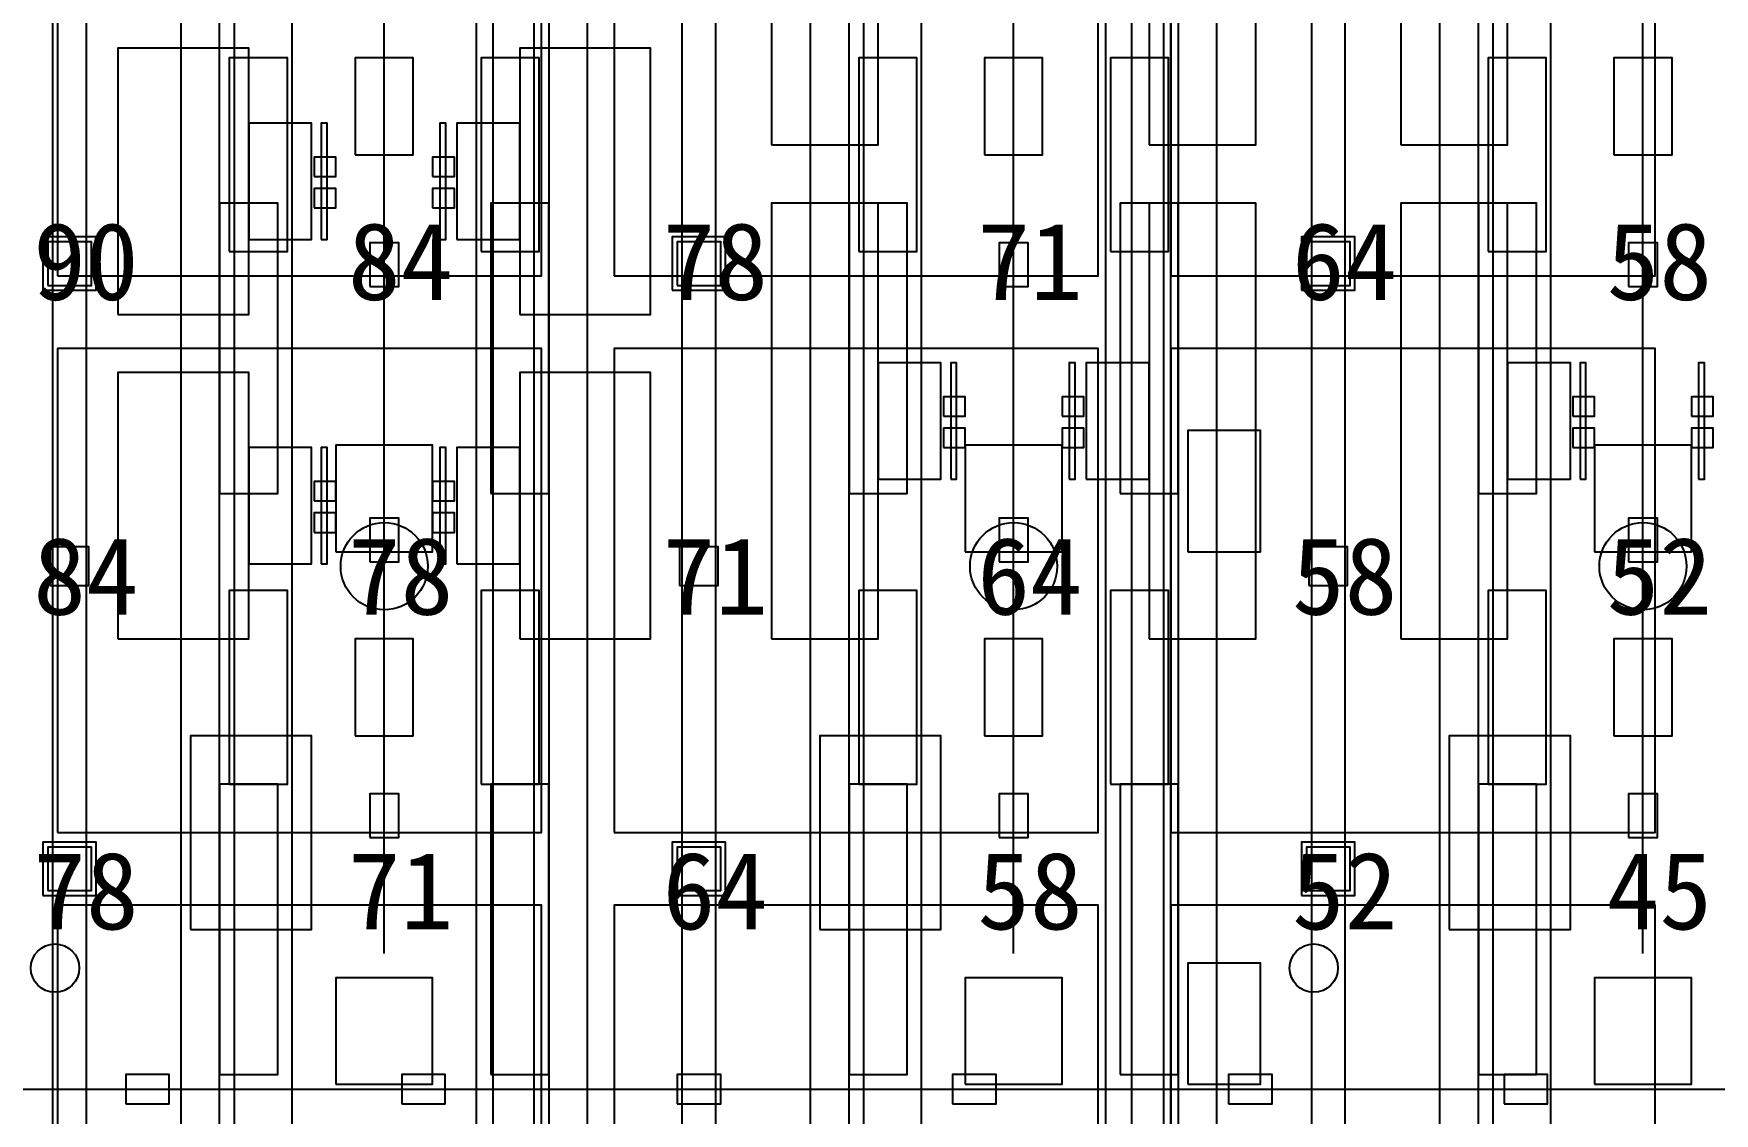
# Model space of a CAD drawing. Header units: metres. Extents: x -1640 to 1560, y -268 to 2338.
# Drawn here: x -321.49 to -286.77, y 2042.2 to 2064.5 of the extents above; entities that cross this region are included whole.
import ezdxf

# ---------------------------------------------------------------- set-up
doc = ezdxf.new("R2010")
doc.units = ezdxf.units.M
for name, color, linetype in [('1F_CHL', 4, 'Continuous'), ('1F_PUMP', 2, 'Continuous'), ('1F_SCR', 3, 'Continuous'), ('1F_STRUCT_COLUMN', 8, 'Continuous'), ('2F_CSF_LATERAL_RACK_CONCEPT', 9, 'Continuous'), ('2F_RFG', 5, 'Continuous'), ('2F_STRUCT_COLUMN', 8, 'Continuous'), ('2F_VMB', 6, 'Continuous'), ('3F_CLEANROOM_OVERHEAD_PIPE_DUCT_CONCEPT', 9, 'Continuous'), ('3F_CMP', 5, 'Continuous'), ('3F_EHS_EGRESS_DIST_M', 2, 'Continuous'), ('3F_EHS_EXTINGUISHER_HYDRANT_CABINET_CONCEPT', 1, 'Continuous'), ('3F_EHS_GAS_DETECTOR', 6, 'Continuous'), ('3F_FOUP', 5, 'Continuous'), ('3F_OHT', 9, 'Continuous'), ('3F_OHTV', 1, 'Continuous'), ('3F_STK', 3, 'Continuous'), ('3F_STRUCT_COLUMN', 8, 'Continuous'), ('3F_TBAR', 6, 'Continuous'), ('3F_WET', 6, 'Continuous'), ('4F_FFU', 1, 'Continuous'), ('4F_STRUCT_PLENUM_TRUSS_CONCEPT', 9, 'Continuous'), ('5F_CHL', 4, 'Continuous'), ('5F_PUMP', 2, 'Continuous'), ('5F_SCR', 3, 'Continuous'), ('5F_STRUCT_COLUMN', 8, 'Continuous'), ('6F_CSF_LATERAL_RACK_CONCEPT', 9, 'Continuous'), ('6F_RFG', 5, 'Continuous'), ('6F_STRUCT_COLUMN', 8, 'Continuous'), ('6F_VMB', 6, 'Continuous'), ('7F_CLEANROOM_OVERHEAD_PIPE_DUCT_CONCEPT', 9, 'Continuous'), ('7F_CMP', 5, 'Continuous'), ('7F_EHS_EGRESS_DIST_M', 2, 'Continuous'), ('7F_EHS_EXTINGUISHER_HYDRANT_CABINET_CONCEPT', 1, 'Continuous'), ('7F_EHS_GAS_DETECTOR', 6, 'Continuous'), ('7F_FOUP', 5, 'Continuous'), ('7F_OHT', 9, 'Continuous'), ('7F_OHTV', 1, 'Continuous'), ('7F_STK', 3, 'Continuous'), ('7F_STRUCT_COLUMN', 8, 'Continuous'), ('7F_TBAR', 6, 'Continuous'), ('7F_WET', 6, 'Continuous'), ('8F_FFU', 1, 'Continuous'), ('8F_STRUCT_PLENUM_TRUSS_CONCEPT', 9, 'Continuous'), ('UTIL_ELEC.LV_CONCEPT', 2, 'Continuous'), ('UTIL_PCW.R_CONCEPT', 1, 'Continuous'), ('UTIL_PCW.S_CONCEPT', 6, 'Continuous')]:
    doc.layers.add(name, color=color, linetype=linetype)

msp = doc.modelspace()

# ---------------------------------------------------------------- linework, layer by layer
at = {"layer": '1F_CHL'}
for points in [[(-297.65, 2053.8), (-296.15, 2053.8), (-296.15, 2056.3), (-297.65, 2056.3)], [(-297.65, 2042.8), (-296.15, 2042.8), (-296.15, 2045.3), (-297.65, 2045.3)]]:
    msp.add_lwpolyline(points, close=True, dxfattribs=at)
at = {"layer": '1F_PUMP'}
for points in [[(-317.45, 2060), (-316.25, 2060), (-316.25, 2064), (-317.45, 2064)], [(-312.25, 2060), (-311.05, 2060), (-311.05, 2064), (-312.25, 2064)], [(-304.45, 2060), (-303.25, 2060), (-303.25, 2064), (-304.45, 2064)], [(-299.25, 2060), (-298.05, 2060), (-298.05, 2064), (-299.25, 2064)], [(-291.45, 2060), (-290.25, 2060), (-290.25, 2064), (-291.45, 2064)], [(-317.45, 2049), (-316.25, 2049), (-316.25, 2053), (-317.45, 2053)], [(-312.25, 2049), (-311.05, 2049), (-311.05, 2053), (-312.25, 2053)], [(-304.45, 2049), (-303.25, 2049), (-303.25, 2053), (-304.45, 2053)], [(-299.25, 2049), (-298.05, 2049), (-298.05, 2053), (-299.25, 2053)], [(-291.45, 2049), (-290.25, 2049), (-290.25, 2053), (-291.45, 2053)]]:
    msp.add_lwpolyline(points, close=True, dxfattribs=at)
at = {"layer": '1F_SCR'}
for points in [[(-315.25, 2053.8), (-313.25, 2053.8), (-313.25, 2056), (-315.25, 2056)], [(-302.25, 2053.8), (-300.25, 2053.8), (-300.25, 2056), (-302.25, 2056)], [(-289.25, 2053.8), (-287.25, 2053.8), (-287.25, 2056), (-289.25, 2056)], [(-315.25, 2042.8), (-313.25, 2042.8), (-313.25, 2045), (-315.25, 2045)], [(-302.25, 2042.8), (-300.25, 2042.8), (-300.25, 2045), (-302.25, 2045)], [(-289.25, 2042.8), (-287.25, 2042.8), (-287.25, 2045), (-289.25, 2045)]]:
    msp.add_lwpolyline(points, close=True, dxfattribs=at)
at = {"layer": '1F_STRUCT_COLUMN'}
for points in [[(-321.3, 2059.2), (-320.2, 2059.2), (-320.2, 2060.3), (-321.3, 2060.3)], [(-308.3, 2059.2), (-307.2, 2059.2), (-307.2, 2060.3), (-308.3, 2060.3)], [(-295.3, 2059.2), (-294.2, 2059.2), (-294.2, 2060.3), (-295.3, 2060.3)], [(-321.3, 2046.7), (-320.2, 2046.7), (-320.2, 2047.8), (-321.3, 2047.8)], [(-308.3, 2046.7), (-307.2, 2046.7), (-307.2, 2047.8), (-308.3, 2047.8)], [(-295.3, 2046.7), (-294.2, 2046.7), (-294.2, 2047.8), (-295.3, 2047.8)]]:
    msp.add_lwpolyline(points, close=True, dxfattribs=at)
at = {"layer": '2F_CSF_LATERAL_RACK_CONCEPT'}
for points in [[(-318.45, 1970), (-317.65, 1970), (-317.65, 2113), (-318.45, 2113)], [(-310.85, 1970), (-310.05, 1970), (-310.05, 2113), (-310.85, 2113)], [(-305.45, 1970), (-304.65, 1970), (-304.65, 2113), (-305.45, 2113)], [(-297.85, 1970), (-297.05, 1970), (-297.05, 2113), (-297.85, 2113)], [(-292.45, 1970), (-291.65, 1970), (-291.65, 2113), (-292.45, 2113)]]:
    msp.add_lwpolyline(points, close=True, dxfattribs=at)
at = {"layer": '2F_RFG'}
for points in [[(-317.65, 2055), (-316.45, 2055), (-316.45, 2061), (-317.65, 2061)], [(-312.05, 2055), (-310.85, 2055), (-310.85, 2061), (-312.05, 2061)], [(-304.65, 2055), (-303.45, 2055), (-303.45, 2061), (-304.65, 2061)], [(-299.05, 2055), (-297.85, 2055), (-297.85, 2061), (-299.05, 2061)], [(-291.65, 2055), (-290.45, 2055), (-290.45, 2061), (-291.65, 2061)], [(-317.65, 2043), (-316.45, 2043), (-316.45, 2049), (-317.65, 2049)], [(-312.05, 2043), (-310.85, 2043), (-310.85, 2049), (-312.05, 2049)], [(-304.65, 2043), (-303.45, 2043), (-303.45, 2049), (-304.65, 2049)], [(-299.05, 2043), (-297.85, 2043), (-297.85, 2049), (-299.05, 2049)], [(-291.65, 2043), (-290.45, 2043), (-290.45, 2049), (-291.65, 2049)]]:
    msp.add_lwpolyline(points, close=True, dxfattribs=at)
at = {"layer": '2F_STRUCT_COLUMN'}
for points in [[(-321.2, 2059.3), (-320.3, 2059.3), (-320.3, 2060.2), (-321.2, 2060.2)], [(-308.2, 2059.3), (-307.3, 2059.3), (-307.3, 2060.2), (-308.2, 2060.2)], [(-295.2, 2059.3), (-294.3, 2059.3), (-294.3, 2060.2), (-295.2, 2060.2)], [(-321.2, 2046.8), (-320.3, 2046.8), (-320.3, 2047.7), (-321.2, 2047.7)], [(-308.2, 2046.8), (-307.3, 2046.8), (-307.3, 2047.7), (-308.2, 2047.7)], [(-295.2, 2046.8), (-294.3, 2046.8), (-294.3, 2047.7), (-295.2, 2047.7)]]:
    msp.add_lwpolyline(points, close=True, dxfattribs=at)
at = {"layer": '2F_VMB'}
for points in [[(-314.85, 2062), (-313.65, 2062), (-313.65, 2064), (-314.85, 2064)], [(-301.85, 2062), (-300.65, 2062), (-300.65, 2064), (-301.85, 2064)], [(-288.85, 2062), (-287.65, 2062), (-287.65, 2064), (-288.85, 2064)], [(-314.85, 2050), (-313.65, 2050), (-313.65, 2052), (-314.85, 2052)], [(-301.85, 2050), (-300.65, 2050), (-300.65, 2052), (-301.85, 2052)], [(-288.85, 2050), (-287.65, 2050), (-287.65, 2052), (-288.85, 2052)]]:
    msp.add_lwpolyline(points, close=True, dxfattribs=at)
at = {"layer": '3F_CLEANROOM_OVERHEAD_PIPE_DUCT_CONCEPT'}
for points in [[(-317.35, 1969), (-316.15, 1969), (-316.15, 2114), (-317.35, 2114)], [(-312.35, 1969), (-311.15, 1969), (-311.15, 2114), (-312.35, 2114)], [(-304.35, 1969), (-303.15, 1969), (-303.15, 2114), (-304.35, 2114)], [(-299.35, 1969), (-298.15, 1969), (-298.15, 2114), (-299.35, 2114)], [(-291.35, 1969), (-290.15, 1969), (-290.15, 2114), (-291.35, 2114)]]:
    msp.add_lwpolyline(points, close=True, dxfattribs=at)
at = {"layer": '3F_CMP'}
for points in [[(-319.75, 2058.7), (-317.05, 2058.7), (-317.05, 2064.2), (-319.75, 2064.2)], [(-311.45, 2058.7), (-308.75, 2058.7), (-308.75, 2064.2), (-311.45, 2064.2)], [(-317.05, 2060.25), (-315.75, 2060.25), (-315.75, 2062.65), (-317.05, 2062.65)], [(-312.75, 2060.25), (-311.45, 2060.25), (-311.45, 2062.65), (-312.75, 2062.65)], [(-319.75, 2052), (-317.05, 2052), (-317.05, 2057.5), (-319.75, 2057.5)], [(-311.45, 2052), (-308.75, 2052), (-308.75, 2057.5), (-311.45, 2057.5)], [(-317.05, 2053.55), (-315.75, 2053.55), (-315.75, 2055.95), (-317.05, 2055.95)], [(-312.75, 2053.55), (-311.45, 2053.55), (-311.45, 2055.95), (-312.75, 2055.95)]]:
    msp.add_lwpolyline(points, close=True, dxfattribs=at)
at = {"layer": '3F_EHS_EXTINGUISHER_HYDRANT_CABINET_CONCEPT'}
for centre in [(-321.05, 2045.2), (-295.05, 2045.2)]:
    msp.add_circle(centre, 0.5, dxfattribs=at)
at = {"layer": '3F_EHS_GAS_DETECTOR'}
for centre in [(-314.25, 2053.5), (-301.25, 2053.5), (-288.25, 2053.5)]:
    msp.add_circle(centre, 0.9, dxfattribs=at)
at = {"layer": '3F_FOUP'}
for points in [[(-315.7, 2061.55), (-315.25, 2061.55), (-315.25, 2061.95), (-315.7, 2061.95)], [(-313.25, 2061.55), (-312.8, 2061.55), (-312.8, 2061.95), (-313.25, 2061.95)], [(-315.7, 2060.9), (-315.25, 2060.9), (-315.25, 2061.3), (-315.7, 2061.3)], [(-313.25, 2060.9), (-312.8, 2060.9), (-312.8, 2061.3), (-313.25, 2061.3)], [(-302.7, 2056.6), (-302.25, 2056.6), (-302.25, 2057), (-302.7, 2057)], [(-300.25, 2056.6), (-299.8, 2056.6), (-299.8, 2057), (-300.25, 2057)], [(-289.7, 2056.6), (-289.25, 2056.6), (-289.25, 2057), (-289.7, 2057)], [(-287.25, 2056.6), (-286.8, 2056.6), (-286.8, 2057), (-287.25, 2057)], [(-302.7, 2055.95), (-302.25, 2055.95), (-302.25, 2056.35), (-302.7, 2056.35)], [(-300.25, 2055.95), (-299.8, 2055.95), (-299.8, 2056.35), (-300.25, 2056.35)], [(-289.7, 2055.95), (-289.25, 2055.95), (-289.25, 2056.35), (-289.7, 2056.35)], [(-287.25, 2055.95), (-286.8, 2055.95), (-286.8, 2056.35), (-287.25, 2056.35)], [(-315.7, 2054.85), (-315.25, 2054.85), (-315.25, 2055.25), (-315.7, 2055.25)], [(-313.25, 2054.85), (-312.8, 2054.85), (-312.8, 2055.25), (-313.25, 2055.25)], [(-315.7, 2054.2), (-315.25, 2054.2), (-315.25, 2054.6), (-315.7, 2054.6)], [(-313.25, 2054.2), (-312.8, 2054.2), (-312.8, 2054.6), (-313.25, 2054.6)]]:
    msp.add_lwpolyline(points, close=True, dxfattribs=at)
at = {"layer": '3F_OHT'}
for p, q in [((-314.25, 2045.5), (-314.25, 2114)), ((-301.25, 2045.5), (-301.25, 2114)), ((-288.25, 2045.5), (-288.25, 2114)), ((-470, 2042.7), (-249.5, 2042.7))]:
    msp.add_line(p, q, dxfattribs=at)
at = {"layer": '3F_OHTV'}
for points in [[(-314.55, 2059.28), (-313.95, 2059.28), (-313.95, 2060.18), (-314.55, 2060.18)], [(-301.55, 2059.28), (-300.95, 2059.28), (-300.95, 2060.18), (-301.55, 2060.18)], [(-288.55, 2059.28), (-287.95, 2059.28), (-287.95, 2060.18), (-288.55, 2060.18)], [(-314.55, 2053.59), (-313.95, 2053.59), (-313.95, 2054.49), (-314.55, 2054.49)], [(-301.55, 2053.59), (-300.95, 2053.59), (-300.95, 2054.49), (-301.55, 2054.49)], [(-288.55, 2053.59), (-287.95, 2053.59), (-287.95, 2054.49), (-288.55, 2054.49)], [(-314.55, 2047.9), (-313.95, 2047.9), (-313.95, 2048.8), (-314.55, 2048.8)], [(-301.55, 2047.9), (-300.95, 2047.9), (-300.95, 2048.8), (-301.55, 2048.8)], [(-288.55, 2047.9), (-287.95, 2047.9), (-287.95, 2048.8), (-288.55, 2048.8)], [(-319.59, 2042.4), (-318.69, 2042.4), (-318.69, 2043), (-319.59, 2043)], [(-313.89, 2042.4), (-312.99, 2042.4), (-312.99, 2043), (-313.89, 2043)], [(-308.2, 2042.4), (-307.3, 2042.4), (-307.3, 2043), (-308.2, 2043)], [(-302.51, 2042.4), (-301.61, 2042.4), (-301.61, 2043), (-302.51, 2043)], [(-296.81, 2042.4), (-295.91, 2042.4), (-295.91, 2043), (-296.81, 2043)], [(-291.12, 2042.4), (-290.22, 2042.4), (-290.22, 2043), (-291.12, 2043)]]:
    msp.add_lwpolyline(points, close=True, dxfattribs=at)
at = {"layer": '3F_STK'}
for points in [[(-318.25, 2046), (-315.75, 2046), (-315.75, 2050), (-318.25, 2050)], [(-305.25, 2046), (-302.75, 2046), (-302.75, 2050), (-305.25, 2050)], [(-292.25, 2046), (-289.75, 2046), (-289.75, 2050), (-292.25, 2050)]]:
    msp.add_lwpolyline(points, close=True, dxfattribs=at)
at = {"layer": '3F_STRUCT_COLUMN'}
for points in [[(-321.15, 2053.1), (-320.35, 2053.1), (-320.35, 2053.9), (-321.15, 2053.9)], [(-308.15, 2053.1), (-307.35, 2053.1), (-307.35, 2053.9), (-308.15, 2053.9)], [(-295.15, 2053.1), (-294.35, 2053.1), (-294.35, 2053.9), (-295.15, 2053.9)]]:
    msp.add_lwpolyline(points, close=True, dxfattribs=at)
at = {"layer": '3F_TBAR'}
for points in [[(-315.55, 2060.25), (-315.43, 2060.25), (-315.43, 2062.65), (-315.55, 2062.65)], [(-313.1, 2060.25), (-312.98, 2060.25), (-312.98, 2062.65), (-313.1, 2062.65)], [(-302.55, 2055.3), (-302.43, 2055.3), (-302.43, 2057.7), (-302.55, 2057.7)], [(-300.1, 2055.3), (-299.98, 2055.3), (-299.98, 2057.7), (-300.1, 2057.7)], [(-289.55, 2055.3), (-289.43, 2055.3), (-289.43, 2057.7), (-289.55, 2057.7)], [(-287.1, 2055.3), (-286.98, 2055.3), (-286.98, 2057.7), (-287.1, 2057.7)], [(-315.55, 2053.55), (-315.43, 2053.55), (-315.43, 2055.95), (-315.55, 2055.95)], [(-313.1, 2053.55), (-312.98, 2053.55), (-312.98, 2055.95), (-313.1, 2055.95)]]:
    msp.add_lwpolyline(points, close=True, dxfattribs=at)
at = {"layer": '3F_WET'}
for points in [[(-306.25, 2062.2), (-304.05, 2062.2), (-304.05, 2071.2), (-306.25, 2071.2)], [(-298.45, 2062.2), (-296.25, 2062.2), (-296.25, 2071.2), (-298.45, 2071.2)], [(-293.25, 2062.2), (-291.05, 2062.2), (-291.05, 2071.2), (-293.25, 2071.2)], [(-306.25, 2052), (-304.05, 2052), (-304.05, 2061), (-306.25, 2061)], [(-298.45, 2052), (-296.25, 2052), (-296.25, 2061), (-298.45, 2061)], [(-293.25, 2052), (-291.05, 2052), (-291.05, 2061), (-293.25, 2061)], [(-304.05, 2055.3), (-302.75, 2055.3), (-302.75, 2057.7), (-304.05, 2057.7)], [(-299.75, 2055.3), (-298.45, 2055.3), (-298.45, 2057.7), (-299.75, 2057.7)], [(-291.05, 2055.3), (-289.75, 2055.3), (-289.75, 2057.7), (-291.05, 2057.7)]]:
    msp.add_lwpolyline(points, close=True, dxfattribs=at)
at = {"layer": '4F_FFU'}
for points in [[(-321, 2059.5), (-311, 2059.5), (-311, 2069.5), (-321, 2069.5)], [(-309.5, 2059.5), (-299.5, 2059.5), (-299.5, 2069.5), (-309.5, 2069.5)], [(-298, 2059.5), (-288, 2059.5), (-288, 2069.5), (-298, 2069.5)], [(-321, 2048), (-311, 2048), (-311, 2058), (-321, 2058)], [(-309.5, 2048), (-299.5, 2048), (-299.5, 2058), (-309.5, 2058)], [(-298, 2048), (-288, 2048), (-288, 2058), (-298, 2058)], [(-321, 2036.5), (-311, 2036.5), (-311, 2046.5), (-321, 2046.5)], [(-309.5, 2036.5), (-299.5, 2036.5), (-299.5, 2046.5), (-309.5, 2046.5)], [(-298, 2036.5), (-288, 2036.5), (-288, 2046.5), (-298, 2046.5)]]:
    msp.add_lwpolyline(points, close=True, dxfattribs=at)
at = {"layer": '4F_STRUCT_PLENUM_TRUSS_CONCEPT'}
for points in [[(-321.1, 1966), (-320.4, 1966), (-320.4, 2117), (-321.1, 2117)], [(-308.1, 1966), (-307.4, 1966), (-307.4, 2117), (-308.1, 2117)], [(-295.1, 1966), (-294.4, 1966), (-294.4, 2117), (-295.1, 2117)]]:
    msp.add_lwpolyline(points, close=True, dxfattribs=at)
at = {"layer": '5F_CHL'}
for points in [[(-297.65, 2053.8), (-296.15, 2053.8), (-296.15, 2056.3), (-297.65, 2056.3)], [(-297.65, 2042.8), (-296.15, 2042.8), (-296.15, 2045.3), (-297.65, 2045.3)]]:
    msp.add_lwpolyline(points, close=True, dxfattribs=at)
at = {"layer": '5F_PUMP'}
for points in [[(-317.45, 2060), (-316.25, 2060), (-316.25, 2064), (-317.45, 2064)], [(-312.25, 2060), (-311.05, 2060), (-311.05, 2064), (-312.25, 2064)], [(-304.45, 2060), (-303.25, 2060), (-303.25, 2064), (-304.45, 2064)], [(-299.25, 2060), (-298.05, 2060), (-298.05, 2064), (-299.25, 2064)], [(-291.45, 2060), (-290.25, 2060), (-290.25, 2064), (-291.45, 2064)], [(-317.45, 2049), (-316.25, 2049), (-316.25, 2053), (-317.45, 2053)], [(-312.25, 2049), (-311.05, 2049), (-311.05, 2053), (-312.25, 2053)], [(-304.45, 2049), (-303.25, 2049), (-303.25, 2053), (-304.45, 2053)], [(-299.25, 2049), (-298.05, 2049), (-298.05, 2053), (-299.25, 2053)], [(-291.45, 2049), (-290.25, 2049), (-290.25, 2053), (-291.45, 2053)]]:
    msp.add_lwpolyline(points, close=True, dxfattribs=at)
at = {"layer": '5F_SCR'}
for points in [[(-315.25, 2053.8), (-313.25, 2053.8), (-313.25, 2056), (-315.25, 2056)], [(-302.25, 2053.8), (-300.25, 2053.8), (-300.25, 2056), (-302.25, 2056)], [(-289.25, 2053.8), (-287.25, 2053.8), (-287.25, 2056), (-289.25, 2056)], [(-315.25, 2042.8), (-313.25, 2042.8), (-313.25, 2045), (-315.25, 2045)], [(-302.25, 2042.8), (-300.25, 2042.8), (-300.25, 2045), (-302.25, 2045)], [(-289.25, 2042.8), (-287.25, 2042.8), (-287.25, 2045), (-289.25, 2045)]]:
    msp.add_lwpolyline(points, close=True, dxfattribs=at)
at = {"layer": '5F_STRUCT_COLUMN'}
for points in [[(-321.3, 2059.2), (-320.2, 2059.2), (-320.2, 2060.3), (-321.3, 2060.3)], [(-308.3, 2059.2), (-307.2, 2059.2), (-307.2, 2060.3), (-308.3, 2060.3)], [(-295.3, 2059.2), (-294.2, 2059.2), (-294.2, 2060.3), (-295.3, 2060.3)], [(-321.3, 2046.7), (-320.2, 2046.7), (-320.2, 2047.8), (-321.3, 2047.8)], [(-308.3, 2046.7), (-307.2, 2046.7), (-307.2, 2047.8), (-308.3, 2047.8)], [(-295.3, 2046.7), (-294.2, 2046.7), (-294.2, 2047.8), (-295.3, 2047.8)]]:
    msp.add_lwpolyline(points, close=True, dxfattribs=at)
at = {"layer": '6F_CSF_LATERAL_RACK_CONCEPT'}
for points in [[(-318.45, 1970), (-317.65, 1970), (-317.65, 2113), (-318.45, 2113)], [(-310.85, 1970), (-310.05, 1970), (-310.05, 2113), (-310.85, 2113)], [(-305.45, 1970), (-304.65, 1970), (-304.65, 2113), (-305.45, 2113)], [(-297.85, 1970), (-297.05, 1970), (-297.05, 2113), (-297.85, 2113)], [(-292.45, 1970), (-291.65, 1970), (-291.65, 2113), (-292.45, 2113)]]:
    msp.add_lwpolyline(points, close=True, dxfattribs=at)
at = {"layer": '6F_RFG'}
for points in [[(-317.65, 2055), (-316.45, 2055), (-316.45, 2061), (-317.65, 2061)], [(-312.05, 2055), (-310.85, 2055), (-310.85, 2061), (-312.05, 2061)], [(-304.65, 2055), (-303.45, 2055), (-303.45, 2061), (-304.65, 2061)], [(-299.05, 2055), (-297.85, 2055), (-297.85, 2061), (-299.05, 2061)], [(-291.65, 2055), (-290.45, 2055), (-290.45, 2061), (-291.65, 2061)], [(-317.65, 2043), (-316.45, 2043), (-316.45, 2049), (-317.65, 2049)], [(-312.05, 2043), (-310.85, 2043), (-310.85, 2049), (-312.05, 2049)], [(-304.65, 2043), (-303.45, 2043), (-303.45, 2049), (-304.65, 2049)], [(-299.05, 2043), (-297.85, 2043), (-297.85, 2049), (-299.05, 2049)], [(-291.65, 2043), (-290.45, 2043), (-290.45, 2049), (-291.65, 2049)]]:
    msp.add_lwpolyline(points, close=True, dxfattribs=at)
at = {"layer": '6F_STRUCT_COLUMN'}
for points in [[(-321.2, 2059.3), (-320.3, 2059.3), (-320.3, 2060.2), (-321.2, 2060.2)], [(-308.2, 2059.3), (-307.3, 2059.3), (-307.3, 2060.2), (-308.2, 2060.2)], [(-295.2, 2059.3), (-294.3, 2059.3), (-294.3, 2060.2), (-295.2, 2060.2)], [(-321.2, 2046.8), (-320.3, 2046.8), (-320.3, 2047.7), (-321.2, 2047.7)], [(-308.2, 2046.8), (-307.3, 2046.8), (-307.3, 2047.7), (-308.2, 2047.7)], [(-295.2, 2046.8), (-294.3, 2046.8), (-294.3, 2047.7), (-295.2, 2047.7)]]:
    msp.add_lwpolyline(points, close=True, dxfattribs=at)
at = {"layer": '6F_VMB'}
for points in [[(-314.85, 2062), (-313.65, 2062), (-313.65, 2064), (-314.85, 2064)], [(-301.85, 2062), (-300.65, 2062), (-300.65, 2064), (-301.85, 2064)], [(-288.85, 2062), (-287.65, 2062), (-287.65, 2064), (-288.85, 2064)], [(-314.85, 2050), (-313.65, 2050), (-313.65, 2052), (-314.85, 2052)], [(-301.85, 2050), (-300.65, 2050), (-300.65, 2052), (-301.85, 2052)], [(-288.85, 2050), (-287.65, 2050), (-287.65, 2052), (-288.85, 2052)]]:
    msp.add_lwpolyline(points, close=True, dxfattribs=at)
at = {"layer": '7F_CLEANROOM_OVERHEAD_PIPE_DUCT_CONCEPT'}
for points in [[(-317.35, 1969), (-316.15, 1969), (-316.15, 2114), (-317.35, 2114)], [(-312.35, 1969), (-311.15, 1969), (-311.15, 2114), (-312.35, 2114)], [(-304.35, 1969), (-303.15, 1969), (-303.15, 2114), (-304.35, 2114)], [(-299.35, 1969), (-298.15, 1969), (-298.15, 2114), (-299.35, 2114)], [(-291.35, 1969), (-290.15, 1969), (-290.15, 2114), (-291.35, 2114)]]:
    msp.add_lwpolyline(points, close=True, dxfattribs=at)
at = {"layer": '7F_CMP'}
for points in [[(-319.75, 2058.7), (-317.05, 2058.7), (-317.05, 2064.2), (-319.75, 2064.2)], [(-311.45, 2058.7), (-308.75, 2058.7), (-308.75, 2064.2), (-311.45, 2064.2)], [(-317.05, 2060.25), (-315.75, 2060.25), (-315.75, 2062.65), (-317.05, 2062.65)], [(-312.75, 2060.25), (-311.45, 2060.25), (-311.45, 2062.65), (-312.75, 2062.65)], [(-319.75, 2052), (-317.05, 2052), (-317.05, 2057.5), (-319.75, 2057.5)], [(-311.45, 2052), (-308.75, 2052), (-308.75, 2057.5), (-311.45, 2057.5)], [(-317.05, 2053.55), (-315.75, 2053.55), (-315.75, 2055.95), (-317.05, 2055.95)], [(-312.75, 2053.55), (-311.45, 2053.55), (-311.45, 2055.95), (-312.75, 2055.95)]]:
    msp.add_lwpolyline(points, close=True, dxfattribs=at)
at = {"layer": '7F_EHS_EXTINGUISHER_HYDRANT_CABINET_CONCEPT'}
for centre in [(-321.05, 2045.2), (-295.05, 2045.2)]:
    msp.add_circle(centre, 0.5, dxfattribs=at)
at = {"layer": '7F_EHS_GAS_DETECTOR'}
for centre in [(-314.25, 2053.5), (-301.25, 2053.5), (-288.25, 2053.5)]:
    msp.add_circle(centre, 0.9, dxfattribs=at)
at = {"layer": '7F_FOUP'}
for points in [[(-315.7, 2061.55), (-315.25, 2061.55), (-315.25, 2061.95), (-315.7, 2061.95)], [(-313.25, 2061.55), (-312.8, 2061.55), (-312.8, 2061.95), (-313.25, 2061.95)], [(-315.7, 2060.9), (-315.25, 2060.9), (-315.25, 2061.3), (-315.7, 2061.3)], [(-313.25, 2060.9), (-312.8, 2060.9), (-312.8, 2061.3), (-313.25, 2061.3)], [(-302.7, 2056.6), (-302.25, 2056.6), (-302.25, 2057), (-302.7, 2057)], [(-300.25, 2056.6), (-299.8, 2056.6), (-299.8, 2057), (-300.25, 2057)], [(-289.7, 2056.6), (-289.25, 2056.6), (-289.25, 2057), (-289.7, 2057)], [(-287.25, 2056.6), (-286.8, 2056.6), (-286.8, 2057), (-287.25, 2057)], [(-302.7, 2055.95), (-302.25, 2055.95), (-302.25, 2056.35), (-302.7, 2056.35)], [(-300.25, 2055.95), (-299.8, 2055.95), (-299.8, 2056.35), (-300.25, 2056.35)], [(-289.7, 2055.95), (-289.25, 2055.95), (-289.25, 2056.35), (-289.7, 2056.35)], [(-287.25, 2055.95), (-286.8, 2055.95), (-286.8, 2056.35), (-287.25, 2056.35)], [(-315.7, 2054.85), (-315.25, 2054.85), (-315.25, 2055.25), (-315.7, 2055.25)], [(-313.25, 2054.85), (-312.8, 2054.85), (-312.8, 2055.25), (-313.25, 2055.25)], [(-315.7, 2054.2), (-315.25, 2054.2), (-315.25, 2054.6), (-315.7, 2054.6)], [(-313.25, 2054.2), (-312.8, 2054.2), (-312.8, 2054.6), (-313.25, 2054.6)]]:
    msp.add_lwpolyline(points, close=True, dxfattribs=at)
at = {"layer": '7F_OHT'}
for p, q in [((-314.25, 2045.5), (-314.25, 2114)), ((-301.25, 2045.5), (-301.25, 2114)), ((-288.25, 2045.5), (-288.25, 2114)), ((-470, 2042.7), (-249.5, 2042.7))]:
    msp.add_line(p, q, dxfattribs=at)
at = {"layer": '7F_OHTV'}
for points in [[(-314.55, 2059.28), (-313.95, 2059.28), (-313.95, 2060.18), (-314.55, 2060.18)], [(-301.55, 2059.28), (-300.95, 2059.28), (-300.95, 2060.18), (-301.55, 2060.18)], [(-288.55, 2059.28), (-287.95, 2059.28), (-287.95, 2060.18), (-288.55, 2060.18)], [(-314.55, 2053.59), (-313.95, 2053.59), (-313.95, 2054.49), (-314.55, 2054.49)], [(-301.55, 2053.59), (-300.95, 2053.59), (-300.95, 2054.49), (-301.55, 2054.49)], [(-288.55, 2053.59), (-287.95, 2053.59), (-287.95, 2054.49), (-288.55, 2054.49)], [(-314.55, 2047.9), (-313.95, 2047.9), (-313.95, 2048.8), (-314.55, 2048.8)], [(-301.55, 2047.9), (-300.95, 2047.9), (-300.95, 2048.8), (-301.55, 2048.8)], [(-288.55, 2047.9), (-287.95, 2047.9), (-287.95, 2048.8), (-288.55, 2048.8)], [(-319.59, 2042.4), (-318.69, 2042.4), (-318.69, 2043), (-319.59, 2043)], [(-313.89, 2042.4), (-312.99, 2042.4), (-312.99, 2043), (-313.89, 2043)], [(-308.2, 2042.4), (-307.3, 2042.4), (-307.3, 2043), (-308.2, 2043)], [(-302.51, 2042.4), (-301.61, 2042.4), (-301.61, 2043), (-302.51, 2043)], [(-296.81, 2042.4), (-295.91, 2042.4), (-295.91, 2043), (-296.81, 2043)], [(-291.12, 2042.4), (-290.22, 2042.4), (-290.22, 2043), (-291.12, 2043)]]:
    msp.add_lwpolyline(points, close=True, dxfattribs=at)
at = {"layer": '7F_STK'}
for points in [[(-318.25, 2046), (-315.75, 2046), (-315.75, 2050), (-318.25, 2050)], [(-305.25, 2046), (-302.75, 2046), (-302.75, 2050), (-305.25, 2050)], [(-292.25, 2046), (-289.75, 2046), (-289.75, 2050), (-292.25, 2050)]]:
    msp.add_lwpolyline(points, close=True, dxfattribs=at)
at = {"layer": '7F_STRUCT_COLUMN'}
for points in [[(-321.15, 2053.1), (-320.35, 2053.1), (-320.35, 2053.9), (-321.15, 2053.9)], [(-308.15, 2053.1), (-307.35, 2053.1), (-307.35, 2053.9), (-308.15, 2053.9)], [(-295.15, 2053.1), (-294.35, 2053.1), (-294.35, 2053.9), (-295.15, 2053.9)]]:
    msp.add_lwpolyline(points, close=True, dxfattribs=at)
at = {"layer": '7F_TBAR'}
for points in [[(-315.55, 2060.25), (-315.43, 2060.25), (-315.43, 2062.65), (-315.55, 2062.65)], [(-313.1, 2060.25), (-312.98, 2060.25), (-312.98, 2062.65), (-313.1, 2062.65)], [(-302.55, 2055.3), (-302.43, 2055.3), (-302.43, 2057.7), (-302.55, 2057.7)], [(-300.1, 2055.3), (-299.98, 2055.3), (-299.98, 2057.7), (-300.1, 2057.7)], [(-289.55, 2055.3), (-289.43, 2055.3), (-289.43, 2057.7), (-289.55, 2057.7)], [(-287.1, 2055.3), (-286.98, 2055.3), (-286.98, 2057.7), (-287.1, 2057.7)], [(-315.55, 2053.55), (-315.43, 2053.55), (-315.43, 2055.95), (-315.55, 2055.95)], [(-313.1, 2053.55), (-312.98, 2053.55), (-312.98, 2055.95), (-313.1, 2055.95)]]:
    msp.add_lwpolyline(points, close=True, dxfattribs=at)
at = {"layer": '7F_WET'}
for points in [[(-306.25, 2062.2), (-304.05, 2062.2), (-304.05, 2071.2), (-306.25, 2071.2)], [(-298.45, 2062.2), (-296.25, 2062.2), (-296.25, 2071.2), (-298.45, 2071.2)], [(-293.25, 2062.2), (-291.05, 2062.2), (-291.05, 2071.2), (-293.25, 2071.2)], [(-306.25, 2052), (-304.05, 2052), (-304.05, 2061), (-306.25, 2061)], [(-298.45, 2052), (-296.25, 2052), (-296.25, 2061), (-298.45, 2061)], [(-293.25, 2052), (-291.05, 2052), (-291.05, 2061), (-293.25, 2061)], [(-304.05, 2055.3), (-302.75, 2055.3), (-302.75, 2057.7), (-304.05, 2057.7)], [(-299.75, 2055.3), (-298.45, 2055.3), (-298.45, 2057.7), (-299.75, 2057.7)], [(-291.05, 2055.3), (-289.75, 2055.3), (-289.75, 2057.7), (-291.05, 2057.7)]]:
    msp.add_lwpolyline(points, close=True, dxfattribs=at)
at = {"layer": '8F_FFU'}
for points in [[(-321, 2059.5), (-311, 2059.5), (-311, 2069.5), (-321, 2069.5)], [(-309.5, 2059.5), (-299.5, 2059.5), (-299.5, 2069.5), (-309.5, 2069.5)], [(-298, 2059.5), (-288, 2059.5), (-288, 2069.5), (-298, 2069.5)], [(-321, 2048), (-311, 2048), (-311, 2058), (-321, 2058)], [(-309.5, 2048), (-299.5, 2048), (-299.5, 2058), (-309.5, 2058)], [(-298, 2048), (-288, 2048), (-288, 2058), (-298, 2058)], [(-321, 2036.5), (-311, 2036.5), (-311, 2046.5), (-321, 2046.5)], [(-309.5, 2036.5), (-299.5, 2036.5), (-299.5, 2046.5), (-309.5, 2046.5)], [(-298, 2036.5), (-288, 2036.5), (-288, 2046.5), (-298, 2046.5)]]:
    msp.add_lwpolyline(points, close=True, dxfattribs=at)
at = {"layer": '8F_STRUCT_PLENUM_TRUSS_CONCEPT'}
for points in [[(-321.1, 1966), (-320.4, 1966), (-320.4, 2117), (-321.1, 2117)], [(-308.1, 1966), (-307.4, 1966), (-307.4, 2117), (-308.1, 2117)], [(-295.1, 1966), (-294.4, 1966), (-294.4, 2117), (-295.1, 2117)]]:
    msp.add_lwpolyline(points, close=True, dxfattribs=at)
at = {"layer": 'UTIL_ELEC.LV_CONCEPT'}
msp.add_line((-312, 1971.7), (-312, 2125.3), dxfattribs=at)
msp.add_line((-312, 1971.7), (-312, 2125.3), dxfattribs=at)
at = {"layer": 'UTIL_PCW.R_CONCEPT'}
msp.add_line((-298.005, 1971.78), (-298.005, 2111.23), dxfattribs=at)
msp.add_line((-298.005, 1971.78), (-298.005, 2111.23), dxfattribs=at)
at = {"layer": 'UTIL_PCW.S_CONCEPT'}
msp.add_line((-298.805, 1971.78), (-298.805, 2111.23), dxfattribs=at)
msp.add_line((-298.805, 1971.78), (-298.805, 2111.23), dxfattribs=at)

# ---------------------------------------------------------------- texts
at = {"layer": '3F_EHS_EGRESS_DIST_M'}
for s, p in [('90', (-321.5, 2059)), ('84', (-315, 2059)), ('78', (-308.5, 2059)), ('71', (-302, 2059)), ('64', (-295.5, 2059)), ('58', (-289, 2059)), ('84', (-321.5, 2052.5)), ('78', (-315, 2052.5)), ('71', (-308.5, 2052.5)), ('64', (-302, 2052.5)), ('58', (-295.5, 2052.5)), ('52', (-289, 2052.5)), ('78', (-321.5, 2046)), ('71', (-315, 2046)), ('64', (-308.5, 2046)), ('58', (-302, 2046)), ('52', (-295.5, 2046)), ('45', (-289, 2046))]:
    msp.add_text(s, height=1.6, dxfattribs=at).set_placement(p)
at = {"layer": '7F_EHS_EGRESS_DIST_M'}
for s, p in [('90', (-321.5, 2059)), ('84', (-315, 2059)), ('78', (-308.5, 2059)), ('71', (-302, 2059)), ('64', (-295.5, 2059)), ('58', (-289, 2059)), ('84', (-321.5, 2052.5)), ('78', (-315, 2052.5)), ('71', (-308.5, 2052.5)), ('64', (-302, 2052.5)), ('58', (-295.5, 2052.5)), ('52', (-289, 2052.5)), ('78', (-321.5, 2046)), ('71', (-315, 2046)), ('64', (-308.5, 2046)), ('58', (-302, 2046)), ('52', (-295.5, 2046)), ('45', (-289, 2046))]:
    msp.add_text(s, height=1.6, dxfattribs=at).set_placement(p)

doc.saveas('drawing.dxf')
